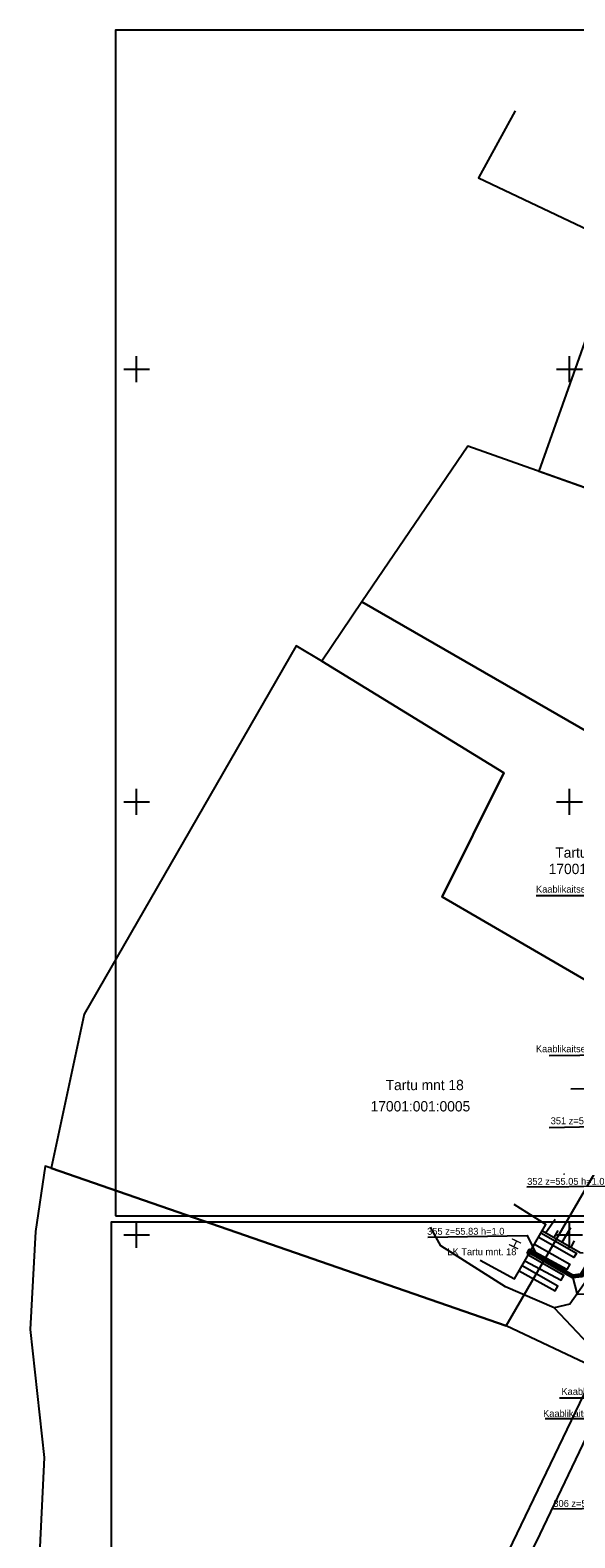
# Model space of a CAD drawing. Extents: x 640994 to 642090, y 6455850 to 6457430.
# Drawn here: x 641387.7 to 641450.6, y 6457165 to 6457339.2 of the extents above; entities that cross this region are included whole.
import ezdxf

# ---------------------------------------------------------------- set-up
doc = ezdxf.new("R2010")
doc.units = 0
for name, color, linetype in [('Level 1', 7, 'Continuous'), ('Level 13', 7, 'Continuous'), ('Level 19', 7, 'Continuous'), ('Level 21', 7, 'Continuous'), ('Level 23', 7, 'Continuous'), ('Level 4', 7, 'Continuous'), ('Level 40', 7, 'Continuous'), ('Level 42', 7, 'Continuous'), ('Level 5', 7, 'Continuous'), ('Level 50', 7, 'Continuous'), ('Level 51', 7, 'Continuous'), ('Level 52', 7, 'Continuous'), ('Level 53', 7, 'Continuous'), ('Level 6', 7, 'Continuous'), ('Level 7', 7, 'Continuous'), ('Level 8', 7, 'Continuous')]:
    doc.layers.add(name, color=color, linetype=linetype)

# ---------------------------------------------------------------- blocks, each defined once
blk = doc.blocks.new('MURU')
at = {"layer": 'Level 1'}
blk.add_line((0, 0), (0, 0), dxfattribs=at)
blk.add_line((0, 0), (0, 0), dxfattribs=at)
for centre in [(-0.000802, 0), (0.000856, 0)]:
    blk.add_circle(centre, 0.00011, dxfattribs=at)
blk = doc.blocks.new('ELKAPP')
at = {"layer": 'Level 1'}
blk.add_line((0, 0), (0, 0), dxfattribs=at)
blk.add_line((0, 0), (0, 0), dxfattribs=at)
blk.add_line((0, 0), (0, 0), dxfattribs=at)
blk.add_line((0, 0), (0, 0), dxfattribs=at)
blk.add_line((0, 0), (0, 0), dxfattribs=at)
blk.add_line((0, 0), (0, 0), dxfattribs=at)
blk = doc.blocks.new('MPSUUN')
at = {"layer": 'Level 1'}
blk.add_line((0, 0), (0, 0), dxfattribs=at)
blk.add_line((0, 0), (0, 0), dxfattribs=at)
blk.add_line((0, 0), (0, 0), dxfattribs=at)
blk = doc.blocks.new('ELKILP')
at = {"layer": 'Level 5'}
for p, q in [((-3.02, 6.14), (2.98, -5.86)), ((-2.02, 6.03), (-1.91, 6.14)), ((-1.96, 5.91), (-1.74, 6.14)), ((-1.91, 5.79), (-1.56, 6.14)), ((-1.85, 5.67), (-1.38, 6.14)), ((-1.79, 5.56), (-1.2, 6.14)), ((-1.73, 5.44), (-1.03, 6.14)), ((-1.67, 5.32), (-0.85, 6.14)), ((-1.61, 5.2), (-0.67, 6.14)), ((-1.55, 5.08), (-0.5, 6.14)), ((-1.49, 4.97), (-0.32, 6.14)), ((-1.43, 4.85), (-0.14, 6.14)), ((-1.37, 4.73), (0.03, 6.14)), ((-1.32, 4.61), (0.21, 6.14)), ((-1.26, 4.5), (0.39, 6.14)), ((-1.2, 4.38), (0.56, 6.14)), ((-1.14, 4.26), (0.74, 6.14)), ((-1.08, 4.14), (0.92, 6.14)), ((-1.02, 4.02), (1.09, 6.14)), ((-0.96, 3.91), (1.27, 6.14)), ((-0.9, 3.79), (1.45, 6.14)), ((-0.84, 3.67), (1.63, 6.14)), ((-0.79, 3.55), (1.8, 6.14)), ((-0.73, 3.43), (1.98, 6.14)), ((-0.67, 3.32), (2.16, 6.14)), ((-0.61, 3.2), (2.33, 6.14)), ((-0.55, 3.08), (2.51, 6.14)), ((-0.49, 2.96), (2.69, 6.14)), ((-0.43, 2.85), (2.86, 6.14)), ((-0.37, 2.73), (2.98, 6.08)), ((-0.31, 2.61), (2.98, 5.91)), ((-0.26, 2.49), (2.98, 5.73)), ((-0.2, 2.37), (2.98, 5.55)), ((-0.14, 2.26), (2.98, 5.38)), ((-0.08, 2.14), (2.98, 5.2)), ((-0.02, 2.02), (2.98, 5.02)), ((0.04, 1.9), (2.98, 4.85)), ((0.1, 1.78), (2.98, 4.67)), ((0.16, 1.67), (2.98, 4.49)), ((0.22, 1.55), (2.98, 4.32)), ((0.28, 1.43), (2.98, 4.14)), ((0.33, 1.31), (2.98, 3.96)), ((0.39, 1.2), (2.98, 3.79)), ((0.45, 1.08), (2.98, 3.61)), ((0.51, 0.96), (2.98, 3.43)), ((0.57, 0.84), (2.98, 3.26)), ((0.63, 0.72), (2.98, 3.08)), ((0.69, 0.61), (2.98, 2.9)), ((0.75, 0.49), (2.98, 2.73)), ((0.81, 0.37), (2.98, 2.55)), ((0.86, 0.25), (2.98, 2.37)), ((0.92, 0.13), (2.98, 2.19)), ((0.98, 0.02), (2.98, 2.02)), ((1.04, -0.1), (2.98, 1.84)), ((1.1, -0.22), (2.98, 1.66)), ((1.16, -0.34), (2.98, 1.49)), ((1.22, -0.45), (2.98, 1.31)), ((1.28, -0.57), (2.98, 1.13)), ((1.34, -0.69), (2.98, 0.96)), ((1.39, -0.81), (2.98, 0.78)), ((1.45, -0.93), (2.98, 0.6)), ((1.51, -1.04), (2.98, 0.43)), ((1.57, -1.16), (2.98, 0.25)), ((1.63, -1.28), (2.98, 0.07)), ((1.69, -1.4), (2.98, -0.1)), ((1.75, -1.52), (2.98, -0.28)), ((1.81, -1.63), (2.98, -0.46)), ((1.87, -1.75), (2.98, -0.63)), ((1.92, -1.87), (2.98, -0.81)), ((1.98, -1.99), (2.98, -0.99)), ((2.04, -2.1), (2.98, -1.16)), ((2.1, -2.22), (2.98, -1.34)), ((2.16, -2.34), (2.98, -1.52)), ((2.22, -2.46), (2.98, -1.69)), ((2.28, -2.58), (2.98, -1.87)), ((2.34, -2.69), (2.98, -2.05)), ((2.4, -2.81), (2.98, -2.22)), ((2.46, -2.93), (2.98, -2.4)), ((2.51, -3.05), (2.98, -2.58)), ((2.57, -3.17), (2.98, -2.76)), ((2.63, -3.28), (2.98, -2.93)), ((2.69, -3.4), (2.98, -3.11)), ((2.75, -3.52), (2.98, -3.29)), ((2.81, -3.64), (2.98, -3.46)), ((2.87, -3.75), (2.98, -3.64)), ((2.93, -3.87), (2.98, -3.82))]:
    blk.add_line(p, q, dxfattribs=at)
for points in [[(-3.02, -5.86), (2.98, -5.86), (2.98, 6.14), (-3.02, 6.14)], [(2.98, -3.98), (2.98, 6.14), (-2.08, 6.14), (-2.08, 6.14)]]:
    blk.add_lwpolyline(points, close=True, dxfattribs=at)
blk.add_lwpolyline([(-2.08, 6.14), (2.98, 6.14), (2.98, -3.98)], dxfattribs=at)

msp = doc.modelspace()

# ---------------------------------------------------------------- linework, layer by layer
at = {"layer": 'Level 13'}
msp.add_line((641448.22, 6457191.55), (641453.44, 6457186.01), dxfattribs=at)
msp.add_lwpolyline([(641479.57, 6457251.93), (641477.36, 6457247.78), (641472.8, 6457236.61), (641467.88, 6457224.52), (641461.98, 6457212.52), (641455.53, 6457200.79), (641452.86, 6457196.02), (641450.03, 6457191.96), (641448.23, 6457191.55), (641442.6, 6457193.96), (641435.15, 6457198.73), (641433.92, 6457200.86)], dxfattribs=at)
at = {"layer": 'Level 19'}
for points in [[(641418.61, 6457093.42), (641420.36, 6457100.48), (641424.39, 6457115.19), (641429.79, 6457130.66), (641436.81, 6457145.97), (641446.18, 6457164.5), (641454.86, 6457182.64), (641455.4, 6457185.01), (641458.72, 6457190.71), (641461.37, 6457193.75), (641472.12, 6457211.58), (641481.91, 6457229.63), (641485.86, 6457236.55)], [(641446.68, 6457200.21), (641450.79, 6457197.86), (641450.51, 6457197.37), (641446.39, 6457199.7)], [(641445.93, 6457198.89), (641450.03, 6457196.59), (641449.69, 6457195.97), (641445.55, 6457198.23)], [(641444.19, 6457195.84), (641448.34, 6457193.51), (641448.65, 6457194.04), (641444.52, 6457196.42)], [(641444.85, 6457196.99), (641449.02, 6457194.73), (641449.32, 6457195.29), (641445.22, 6457197.64)]]:
    msp.add_lwpolyline(points, dxfattribs=at)
at = {"layer": 'Level 21'}
for points in [[(641483.04, 6457245), (641482.23, 6457244.94), (641477.39, 6457244.29), (641475.08, 6457243.28), (641473.68, 6457239.59), (641470.39, 6457230.47), (641465.96, 6457220.64), (641461.06, 6457211.97), (641456.23, 6457202.96), (641451.46, 6457195.15), (641450.32, 6457195), (641446.14, 6457197.44), (641445.37, 6457197.81)], [(641483.19, 6457245.03), (641483.09, 6457245.1), (641482.23, 6457245.07), (641477.34, 6457244.46), (641474.94, 6457243.41), (641473.51, 6457239.65), (641470.23, 6457230.54), (641465.8, 6457220.72), (641460.9, 6457212.06), (641456.08, 6457203.05), (641451.35, 6457195.31), (641450.36, 6457195.18), (641446.22, 6457197.6), (641445.45, 6457197.97)], [(641483.1, 6457245.14), (641482.23, 6457245.18), (641477.3, 6457244.6), (641474.82, 6457243.52), (641473.37, 6457239.7), (641470.09, 6457230.6), (641465.67, 6457220.79), (641460.77, 6457212.13), (641455.95, 6457203.12), (641451.26, 6457195.45), (641450.39, 6457195.33), (641446.29, 6457197.73), (641445.51, 6457198.1)]]:
    msp.add_lwpolyline(points, dxfattribs=at)
at = {"layer": 'Level 4'}
for p, q in [((641400, 6457298.5), (641400, 6457301.5)), ((641450, 6457298.5), (641450, 6457301.5)), ((641398.5, 6457300), (641401.5, 6457300)), ((641448.5, 6457300), (641451.5, 6457300)), ((641400, 6457248.5), (641400, 6457251.5)), ((641450, 6457248.5), (641450, 6457251.5)), ((641398.5, 6457250), (641401.5, 6457250)), ((641448.5, 6457250), (641451.5, 6457250)), ((641400, 6457198.5), (641400, 6457201.5)), ((641450, 6457198.5), (641450, 6457201.5)), ((641398.5, 6457200), (641401.5, 6457200)), ((641448.5, 6457200), (641451.5, 6457200))]:
    msp.add_line(p, q, dxfattribs=at)
at = {"layer": 'Level 40'}
for points in [[(641443.73, 6457329.84), (641439.47, 6457322.08), (641509.05, 6457289.09), (641519.19, 6457312.04), (641479.65, 6457329.84)], [(641437.67, 6457152.44), (641453.12, 6457184.53), (641442.68, 6457189.48), (641390.13, 6457207.67), (641389.43, 6457207.92), (641388.3, 6457200.38), (641387.7, 6457189.03), (641389.3, 6457174.24), (641388.72, 6457161.51)]]:
    msp.add_lwpolyline(points, dxfattribs=at)
for points in [[(641499.5, 6457270.01), (641509.05, 6457289.09), (641455.74, 6457314.36), (641446.45, 6457288.19), (641471.83, 6457279.19), (641491.05, 6457272.81)], [(641474.88, 6457244.96), (641491.05, 6457272.81), (641471.83, 6457279.19), (641438.24, 6457291.11), (641426.02, 6457273.1)], [(641462.33, 6457223.33), (641474.88, 6457244.96), (641426.02, 6457273.1), (641421.37, 6457266.24), (641442.41, 6457253.36), (641435.3, 6457239.02)], [(641442.68, 6457189.47), (641462.33, 6457223.33), (641435.3, 6457239.02), (641442.41, 6457253.36), (641421.37, 6457266.24), (641418.44, 6457268.04), (641393.92, 6457225.49), (641390.13, 6457207.67)]]:
    msp.add_lwpolyline(points, close=True, dxfattribs=at)
at = {"layer": 'Level 42'}
for p, q in [((641447.24, 6457200.24), (641448.32, 6457201.79)), ((641448.22, 6457199.68), (641448.68, 6457200.48)), ((641449.14, 6457199.15), (641450.15, 6457200.82)), ((641450.17, 6457198.55), (641450.56, 6457199.29))]:
    msp.add_line(p, q, dxfattribs=at)
msp.add_lwpolyline([(641446.89, 6457200.44), (641451.22, 6457197.95), (641451.57, 6457197.89)], dxfattribs=at)
at = {"layer": 'Level 5'}
msp.add_lwpolyline([(641439.69, 6457197.05), (641443.65, 6457194.89), (641447.24, 6457201.19), (641443.59, 6457203.49)], dxfattribs=at)
at = {"layer": 'Level 50'}
for points in [[(641397.54, 6457202.16), (641595.04, 6457202.16), (641595.04, 6457339.16), (641397.54, 6457339.16)], [(641534.04, 6457003.94), (641534.04, 6457201.44), (641397.04, 6457201.44), (641397.04, 6457003.94)]]:
    msp.add_lwpolyline(points, close=True, dxfattribs=at)
at = {"layer": 'Level 51'}
msp.add_lwpolyline([(641448.83, 6457181.15), (641463.63, 6457181.17), (641464.39, 6457178.86)], dxfattribs=at)
at = {"layer": 'Level 52'}
for points in [[(641447.66, 6457212.4), (641458.18, 6457212.6), (641460.9, 6457212.06)], [(641445.05, 6457205.52), (641454.8, 6457205.59), (641456.08, 6457203.05)], [(641433.62, 6457199.73), (641445.11, 6457199.91), (641446.22, 6457197.6)], [(641461.15, 6457193.11), (641450.91, 6457193.09), (641450.36, 6457195.18)], [(641448.15, 6457168.32), (641458.07, 6457168.45), (641458.08, 6457166.8)]]:
    msp.add_lwpolyline(points, dxfattribs=at)
at = {"layer": 'Level 53'}
for points in [[(641446.16, 6457239.17), (641460.68, 6457239.17), (641466.51, 6457242.67)], [(641447.65, 6457220.72), (641461.81, 6457220.87), (641464.15, 6457218.03)], [(641447.18, 6457178.78), (641462.34, 6457178.78), (641463.61, 6457177.01)]]:
    msp.add_lwpolyline(points, dxfattribs=at)
at = {"layer": 'Level 6'}
msp.add_lwpolyline([(641450.15, 6457216.85), (641457.94, 6457216.89), (641462.19, 6457214.37)], dxfattribs=at)

# ---------------------------------------------------------------- block references
at = {"layer": 'Level 23', "xscale": 0.5, "yscale": 0.5}
msp.add_blockref('MURU', (641449.37, 6457207), dxfattribs=at)
at = {"layer": 'Level 5', "xscale": 0.0400000003385876, "yscale": 0.03999999997567872, "rotation": -26.860139446711973}
msp.add_blockref('ELKILP', (641445.29, 6457198.03), dxfattribs=at)
at = {"layer": 'Level 7', "xscale": 0.49999999991411553, "yscale": 0.5, "rotation": -120.01335166268198}
msp.add_blockref('ELKAPP', (641445.74, 6457197.82), dxfattribs=at)
at = {"layer": 'Level 8', "xscale": 0.49999999990791144, "yscale": 0.5, "rotation": -9.289091681607767}
msp.add_blockref('MPSUUN', (641445.42, 6457198), dxfattribs=at)

# ---------------------------------------------------------------- texts
at = {"layer": 'Level 21'}
msp.add_text('LK Tartu mnt. 18', height=0.8, dxfattribs=at).set_placement((641435.89, 6457197.63))
at = {"layer": 'Level 40'}
for s, p in [('Tartu mnt 18c', (641448.35, 6457243.55)), ('17001:001:0006', (641447.59, 6457241.66)), ('Tartu mnt 18', (641428.76, 6457216.7)), ('17001:001:0005', (641427.02, 6457214.24))]:
    msp.add_text(s, height=1.19, dxfattribs=at).set_placement(p)
at = {"layer": 'Level 5'}
msp.add_text('H', height=1.19, rotation=244.3678, dxfattribs=at).set_placement((641443.41, 6457199.72))
at = {"layer": 'Level 51'}
msp.add_text('Kaablikaitsetoru B kl. ', height=0.8, dxfattribs=at).set_placement((641449.06, 6457181.49))
at = {"layer": 'Level 52'}
for s, p in [('351 z=54.66 h=1.0', (641447.82, 6457212.76)), ('352 z=55.05 h=1.0', (641445.11, 6457205.76)), ('355 z=55.83 h=1.0', (641433.55, 6457199.99)), ('306 z=56.44 h=1.0', (641448.13, 6457168.55))]:
    msp.add_text(s, height=0.8, dxfattribs=at).set_placement(p)
at = {"layer": 'Level 53'}
for s, p in [('Kaablikaitsetoru B kl.50', (641446.12, 6457239.52)), ('Kaablikaitsetoru B kl. 75', (641446.11, 6457221.08)), ('Kaablikaitsetoru B kl. 110', (641446.94, 6457178.95))]:
    msp.add_text(s, height=0.8, dxfattribs=at).set_placement(p)

doc.saveas('drawing.dxf')
